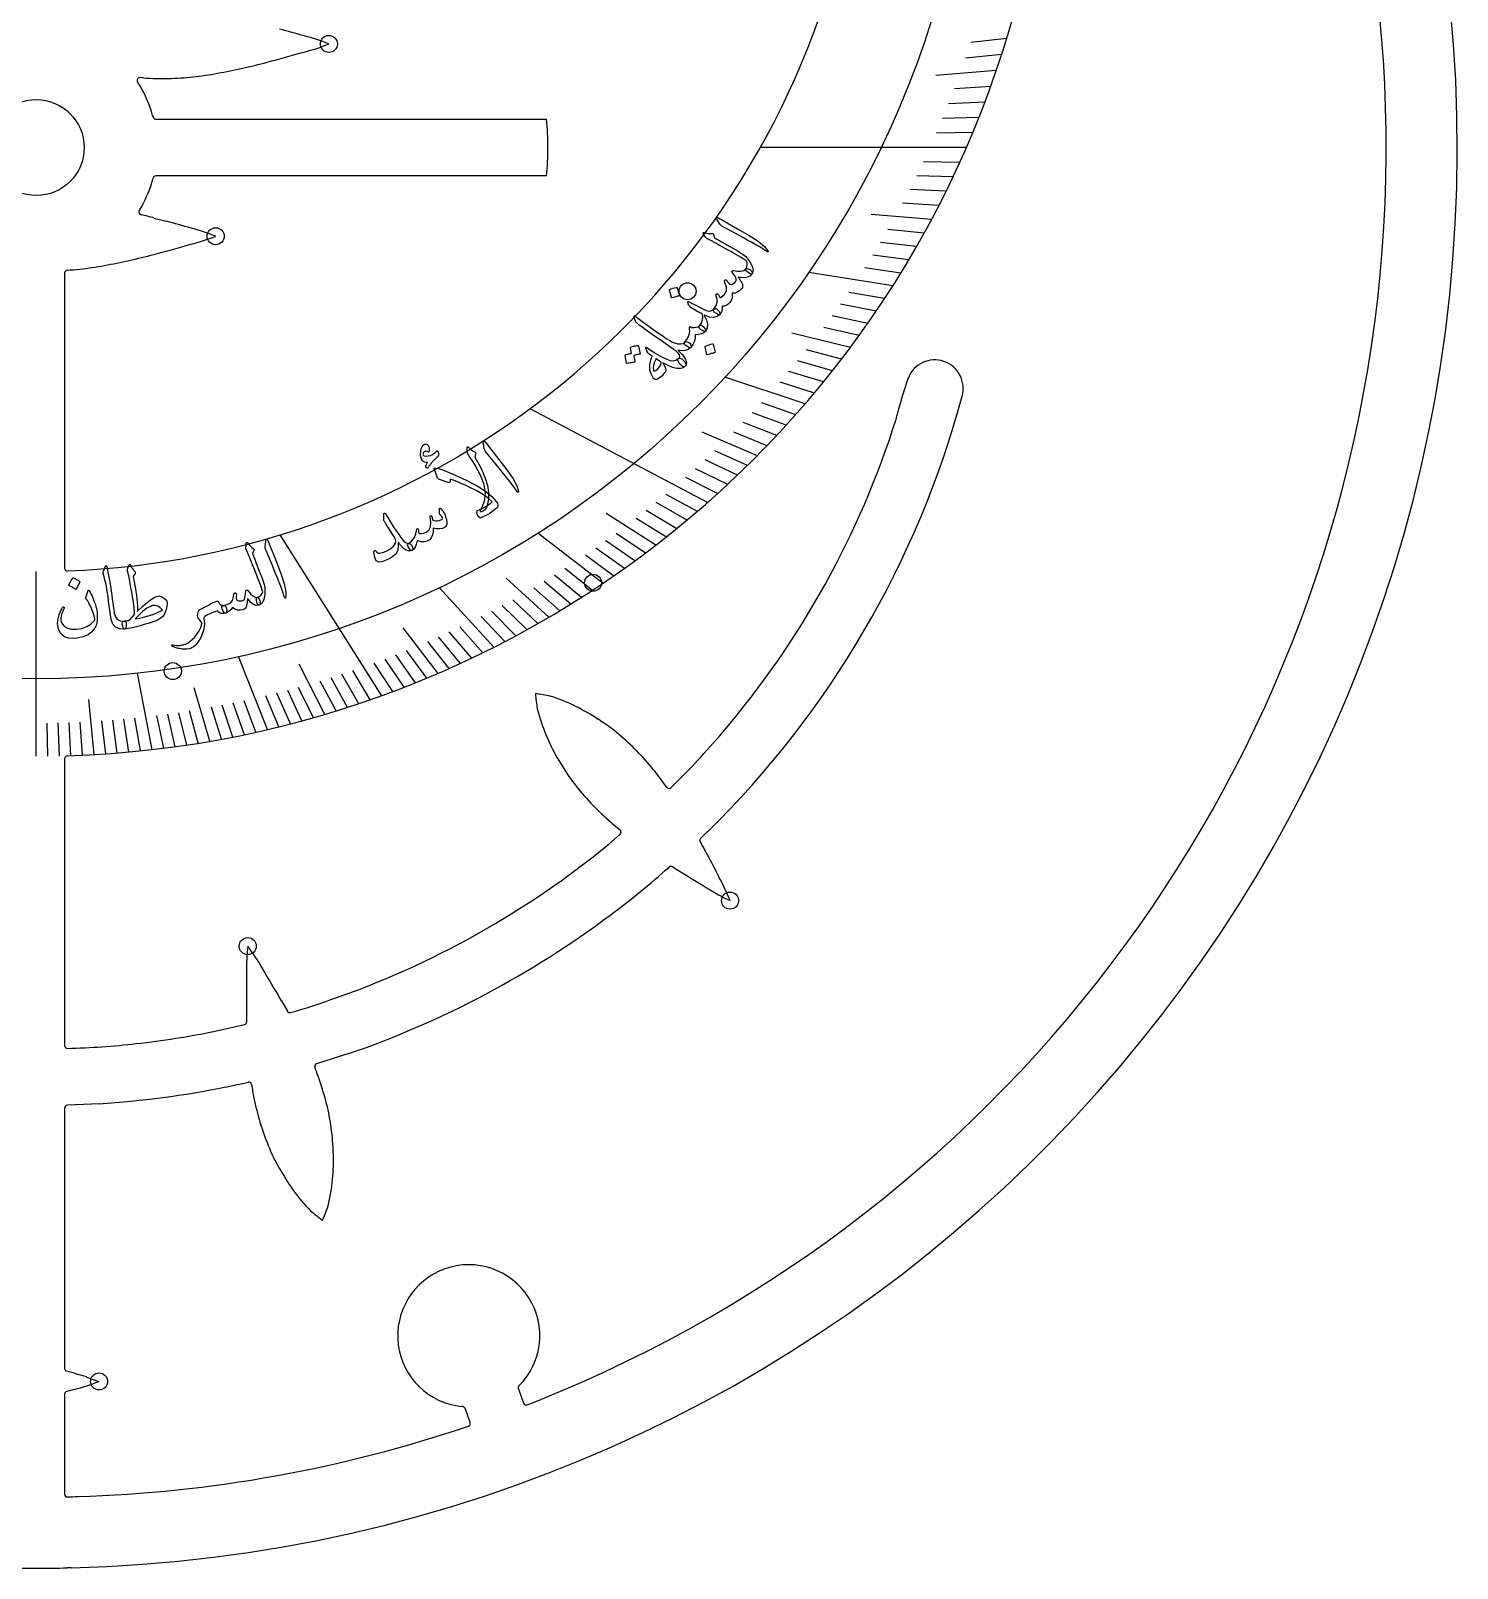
# Model space of a CAD drawing. Header units: millimetres. Extents: x -126 to 126, y -126 to 126.
# Drawn here: x -0.5 to 126, y -126 to 10.4 of the extents above; entities that cross this region are included whole.
import ezdxf

# ---------------------------------------------------------------- set-up
doc = ezdxf.new("R2010")
doc.units = ezdxf.units.MM
for name, color, linetype in [('CUT_INNER', 6, 'Continuous'), ('CUT_OUTER', 1, 'Continuous'), ('ENGRAVE', 7, 'Continuous'), ('ENGRAVE_FINE', 8, 'Continuous'), ('TEXT', 5, 'Continuous')]:
    doc.layers.add(name, color=color, linetype=linetype)

msp = doc.modelspace()

# ---------------------------------------------------------------- linework, layer by layer
at = {"layer": 'CUT_INNER'}
for points in [[(9.51, 6.18), (9.22, 6.21)], [(10.32, 2.85), (10.36, 2.71)], [(10.6, 2.52), (45.23, 2.52), (45.24, 2.52)], [(45.24, -2.52), (45.23, -2.52), (10.6, -2.52)], [(9.19, -5.51), (9.14, -5.59)], [(10.44, -6.25), (11.53, -6.54)], [(2.52, -11.12), (2.52, -37.31)], [(2.52, -54.2), (2.52, -79.64)], [(50.76, -61.78), (51.78, -60.9)], [(59.53, -60.67), (58.92, -61.25)], [(56.59, -63.9), (56.59, -63.9), (56.42, -63.79)], [(21.75, -75.68), (21.75, -75.68), (22.27, -76.59)], [(15.87, -78.37), (18.46, -77.78)], [(27.71, -80.35), (24.86, -81.27)], [(2.52, -85.19), (2.52, -108.28)], [(5.6, -84.81), (2.76, -84.94)], [(4.47, -109.04), (5.56, -109.43), (5.56, -109.43)], [(3.37, -110.14), (2.7, -110.33)], [(42.75, -110.09), (43.21, -111.35)], [(2.52, -110.57), (2.52, -119.42)], [(37.79, -111.65), (37.74, -111.65)], [(38.48, -113.08), (38.02, -111.81)]]:
    msp.add_lwpolyline(points, dxfattribs=at)
msp.add_circle((0, 0), 4.25, dxfattribs=at)
for centre, radius, start, end in [((0, 0), 119.7, 291.7972, 59.4144), ((0, 36.01), 89.99, 271.7584, 348.3989), ((0, 36.01), 73.61, 272.1639, 344.178), ((-20.88, -146.57), 162.72, 74.0764, 74.8778), ((18.91, -8.67), 19.2, 68.4885, 75.3669), ((-18.3, 155.77), 153.18, 284.6614, 285.9355), ((18.91, 27.06), 19.21, 284.6316, 291.5107), ((7.91, 52.31), 46.44, 280.1421, 282.9021), ((1.7, 79.46), 74.3, 282.894, 284.6354), ((9.2, 5.96), 0.25, 84.2315, 213.0469), ((2.52, 1.55), 7.75, 30.6604, 33.4517), ((0, 0), 10.71, 15.4605, 30.9293), ((11.14, 28.33), 22.21, 265.7926, 271.4498), ((11.04, 32.16), 26.04, 271.4671, 276.3026), ((10.25, 39.2), 33.13, 276.311, 280.1422), ((10.6, 2.77), 0.25, 194.7656, 270), ((19.66, 0), 25.71, 354.3747, 5.6253), ((2.04, -0.59), 8.58, 342.9427, 345.7441), ((10.6, -2.77), 0.25, 90, 165.2344), ((0, 0), 10.71, 329.0543, 343.1168), ((9.35, -5.72), 0.25, 148.3594, 256.6705), ((0.18, -44.48), 39.59, 74.9826, 76.6895), ((-30.92, -163.62), 162.72, 74.0764, 74.8778), ((8.87, -25.72), 19.2, 68.4885, 75.3669), ((8.87, 10.01), 19.21, 284.6316, 291.5107), ((-8.34, 62.41), 74.3, 282.894, 284.6354), ((-28.34, 138.72), 153.18, 284.6614, 285.9355), ((2.77, -11.12), 0.25, 98.1386, 180), ((-18.56, 234.61), 246.41, 274.9574, 275.2199), ((0.22, 22.15), 33.13, 276.311, 280.1422), ((-2.13, 35.26), 46.44, 280.1421, 282.9021), ((79.67, -21.35), 2.52, 343.8002, 158.2416), ((114.73, -33.46), 39.62, 160.775, 166.3294), ((0, 0), 85, 314.4527, 344.9647), ((0, 0), 79.96, 319.5802, 342.4616), ((2.77, -37.31), 0.25, 180, 272.2852), ((60.42, -47.21), 16.2, 184.2993, 189.1211), ((42.47, -62.14), 13.83, 76.9058, 82.5551), ((40.88, -63.55), 15.62, 63.5128, 72.388), ((59.57, -45.99), 15.61, 194.0515, 202.9018), ((39.34, -66.81), 19.22, 56.8948, 63.7308), ((38.96, -67.4), 19.93, 50.4938, 56.9047), ((62.92, -44.65), 19.22, 202.6848, 209.5251), ((38.2, -68.31), 21.1, 44.5066, 50.475), ((3.15, -2.81), 75.74, 314.5672, 319.651), ((2.77, -54.2), 0.25, 91.9341, 180), ((63.53, -44.31), 19.92, 209.5149, 215.9278), ((36.25, -70.21), 23.83, 39.2148, 44.4863), ((34.31, -71.86), 26.37, 34.9767, 39.3121), ((64.48, -43.61), 21.1, 215.9465, 221.9181), ((56.12, -56.59), 0.25, 215.9492, 315.7627), ((66.5, -41.79), 23.82, 221.9385, 227.2143), ((67.56, -40.74), 25.31, 227.0666, 231.4125), ((51.62, -60.71), 0.25, 310.678, 50.4915), ((59.09, -61.43), 0.25, 133.2203, 209.0211), ((0, 0), 79.96, 289.0718, 309.4108), ((8.92, -89.35), 57.17, 27.805, 29.1013), ((-84.05, -139.32), 162.72, 27.2967, 28.0981), ((5.76, -7.35), 75.66, 306.669, 311.731), ((56.29, -64), 0.25, 57.4196, 130.678), ((138.04, 65.84), 153.18, 237.8817, 239.1558), ((43.68, -73.89), 19.2, 21.7091, 28.587), ((69.73, -49.41), 19.22, 237.8529, 244.7285), ((0, 0), 85, 289.0289, 306.826), ((37.85, -72.91), 19.21, 173.7454, 180.6201), ((3.37, -82.32), 19.21, 29.886, 36.7647), ((181.35, -75.02), 162.72, 179.3306, 180.132), ((-111.02, -152.08), 153.18, 29.9156, 31.1897), ((112.99, -75.3), 94.36, 180.0628, 181.3591), ((11.18, -34.81), 43.41, 285.186, 290.1423), ((18.41, -77.54), 0.25, 282.7119, 1.055), ((22.48, -76.47), 0.25, 209.4535, 285.2542), ((0, 0), 79.96, 276.3599, 281.4447), ((2.77, -79.64), 0.25, 180, 272.5424), ((1, -11.22), 68.7, 271.4866, 276.5682), ((24.94, -81.51), 0.25, 107.7966, 202.5254), ((9.88, -87.78), 16.06, 18.3827, 22.6243), ((7.86, -38.79), 45.42, 281.3544, 283.9265), ((18.85, -83.12), 0.25, 7.9831, 102.7119), ((35.46, -80.85), 16.52, 187.7847, 192.0559), ((2.63, -90.57), 23.82, 13.9724, 19.2482), ((0, -0.01), 84.98, 273.7743, 281.4027), ((42.68, -79.65), 23.83, 191.2487, 196.5202), ((2.77, -85.19), 0.25, 92.5424, 180), ((5.27, -89.9), 21.1, 7.9804, 13.952), ((40.06, -80.42), 21.1, 196.5405, 202.5089), ((6.43, -89.73), 19.92, 1.5488, 7.9617), ((38.97, -80.86), 19.93, 202.5277, 208.9386), ((7.14, -89.72), 19.22, 354.7187, 1.559), ((38.36, -81.2), 19.22, 208.9287, 215.7647), ((35.47, -83.36), 15.62, 215.5467, 224.4219), ((10.73, -90.11), 15.61, 346.0854, 354.9357), ((10.55, -88.63), 16.2, 336.3332, 341.155), ((33.4, -83.86), 13.83, 228.9397, 234.589), ((38.35, -105.38), 6.3, 315.0199, 264.4308), ((2.77, -108.28), 0.25, 180, 254.2771), ((-20.11, -190.85), 85.43, 73.2745, 74.5108), ((2.77, -110.57), 0.25, 105.7229, 180), ((-1.48, -91.56), 19.21, 284.6316, 291.5107), ((42.99, -110.01), 0.25, 135, 200), ((37.78, -111.9), 0.25, 20, 87.1875), ((43.45, -111.27), 0.25, 200, 291.2695), ((14.65, -36.97), 79.94, 291.183, 291.8847), ((38.24, -113.16), 0.25, 288.8086, 20), ((0, -0.01), 119.69, 271.7578, 288.6726), ((2.77, -119.42), 0.25, 180, 271.2305), ((1.28, -46.28), 73.4, 271.1685, 271.869)]:
    msp.add_arc(centre, radius, start, end, dxfattribs=at)
at = {"layer": 'CUT_OUTER'}
msp.add_lwpolyline([(3.09, -125.96), (2.75, -125.97)], dxfattribs=at)
for centre, radius, start, end in [((0, 0), 126, 271.4066, 88.2425), ((0, -2.4), 123.6, 268.7232, 271.2768)]:
    msp.add_arc(centre, radius, start, end, dxfattribs=at)
at = {"layer": 'ENGRAVE'}
for points in [[(82.48, 0), (64.21, 0)], [(75.95, -12.27), (68.5, -11.07)], [(68.18, -22.74), (61.07, -20.37)], [(59.52, -31.49), (43.79, -23.17)], [(30.63, -48.62), (21.64, -34.36)], [(50.26, -38.65), (44.48, -34.21)], [(0, -53.99), (0, -37.61)], [(40.58, -44.32), (35.74, -39.03)], [(20.5, -51.62), (17.93, -45.15)], [(10.27, -53.4), (8.97, -46.62)]]:
    msp.add_lwpolyline(points, dxfattribs=at)
for centre, radius in [((0, 36.01), 83.12), ((25.95, 9.19), 0.756), ((15.91, -7.86), 0.756), ((57.75, -12.74), 0.756), ((49.38, -38.6), 0.756), ((12.11, -46.43), 0.756), ((61.52, -66.79), 0.756), ((18.75, -70.82), 0.756), ((5.57, -109.43), 0.756)]:
    msp.add_circle(centre, radius, dxfattribs=at)
at = {"layer": 'ENGRAVE_FINE'}
for points in [[(86.06, 9.68), (82.86, 9.32)], [(85.61, 8.25), (82.4, 7.94)], [(85.13, 6.83), (79.76, 6.4)], [(84.64, 5.42), (81.42, 5.22)], [(84.13, 4.04), (80.9, 3.89)], [(83.6, 2.68), (80.37, 2.57)], [(83.05, 1.33), (79.82, 1.28)], [(81.89, -1.31), (78.67, -1.26)], [(81.29, -2.6), (78.07, -2.5)], [(80.68, -3.87), (77.45, -3.72)], [(80.04, -5.13), (76.82, -4.92)], [(79.4, -6.37), (74.03, -5.94)], [(78.73, -7.58), (75.52, -7.27)], [(78.06, -8.78), (74.85, -8.42)], [(76.66, -11.13), (73.48, -10.67)], [(77.37, -9.97), (74.17, -9.55)], [(75.22, -13.4), (72.05, -12.84)], [(73.73, -15.6), (70.58, -14.93)], [(74.48, -14.51), (71.32, -13.89)], [(72.97, -16.67), (69.83, -15.96)], [(72.19, -17.73), (66.99, -16.45)], [(70.61, -19.79), (67.53, -18.92)], [(71.41, -18.77), (68.31, -17.95)], [(69.81, -20.79), (66.74, -19.87)], [(69, -21.77), (65.95, -20.81)], [(67.34, -23.69), (64.33, -22.63)], [(65.66, -25.54), (62.69, -24.39)], [(66.51, -24.63), (63.51, -23.52)], [(63.94, -27.33), (59.06, -25.24)], [(64.8, -26.44), (61.86, -25.24)], [(63.07, -28.19), (60.17, -26.9)], [(61.31, -29.88), (58.46, -28.49)], [(62.19, -29.04), (59.32, -27.7)], [(60.42, -30.69), (57.6, -29.26)], [(58.62, -32.28), (55.85, -30.76)], [(54.95, -35.26), (50.54, -32.44)], [(56.8, -33.8), (54.09, -32.19)], [(57.71, -33.05), (54.98, -31.48)], [(55.88, -34.54), (53.2, -32.89)], [(53.09, -36.66), (50.51, -34.89)], [(54.02, -35.97), (51.41, -34.23)], [(51.21, -38), (48.7, -36.14)], [(52.15, -37.34), (49.61, -35.52)], [(45.46, -41.66), (41.66, -38.18)], [(48.35, -39.9), (45.95, -37.92)], [(49.31, -39.28), (46.87, -37.34)], [(46.43, -41.09), (44.11, -39.04)], [(47.39, -40.5), (45.03, -38.49)], [(43.52, -42.77), (41.32, -40.61)], [(44.49, -42.22), (42.25, -40.1)], [(41.56, -43.82), (39.45, -41.59)], [(42.54, -43.3), (40.38, -41.11)], [(35.63, -46.64), (32.55, -42.6)], [(37.62, -45.75), (35.68, -43.39)], [(38.61, -45.29), (36.62, -42.96)], [(39.59, -44.81), (37.57, -42.52)], [(33.64, -47.47), (31.88, -44.99)], [(34.63, -47.06), (32.83, -44.61)], [(36.62, -46.2), (34.73, -43.81)], [(25.58, -50.28), (23.31, -45.82)], [(31.63, -48.25), (29.97, -45.72)], [(32.63, -47.86), (30.93, -45.36)], [(26.59, -49.97), (25.18, -47.32)], [(27.6, -49.65), (26.14, -47.02)], [(28.61, -49.32), (27.1, -46.71)], [(29.62, -48.97), (28.06, -46.39)], [(5.14, -53.84), (4.67, -48.95)], [(15.4, -52.66), (14.01, -47.91)], [(19.48, -51.86), (18.43, -49.07)], [(21.52, -51.38), (20.37, -48.62)], [(22.54, -51.12), (21.33, -48.39)], [(23.55, -50.85), (22.3, -48.14)], [(24.57, -50.57), (23.26, -47.88)], [(11.3, -53.28), (10.69, -50.38)], [(12.32, -53.14), (11.66, -50.26)], [(13.35, -52.99), (12.63, -50.12)], [(14.37, -52.83), (13.6, -49.97)], [(16.42, -52.48), (15.53, -49.64)], [(17.44, -52.28), (16.5, -49.46)], [(18.46, -52.08), (17.47, -49.27)], [(1.03, -53.98), (0.97, -51.04)], [(2.06, -53.97), (1.94, -51.02)], [(3.08, -53.94), (2.92, -50.99)], [(4.11, -53.9), (3.89, -50.95)], [(6.17, -53.78), (5.83, -50.85)], [(7.19, -53.7), (6.8, -50.77)], [(8.22, -53.61), (7.77, -50.69)], [(9.25, -53.51), (8.74, -50.6)]]:
    msp.add_lwpolyline(points, dxfattribs=at)
at = {"layer": 'TEXT'}
for points in [[(60.39, -6.41), (60.31, -6.26), (60.3, -6.19), (60.36, -6.18), (60.49, -6.23), (62.18, -7.2), (63.22, -7.79), (64.02, -8.31), (64.57, -8.77), (64.88, -9.16), (64.89, -9.2), (64.9, -9.23), (64.89, -9.25), (64.86, -9.26), (64.84, -9.25), (64.81, -9.24), (64.77, -9.23), (64.73, -9.2), (64.45, -9.01), (64.15, -8.81), (63.81, -8.62), (63.45, -8.42), (63.36, -8.37), (63.11, -8.23), (62.7, -8.01), (62.13, -7.69), (60.86, -7.01), (60.79, -6.96), (60.74, -6.92), (60.69, -6.87), (60.65, -6.83)], [(59.36, -7.97), (59.28, -7.85), (59.22, -7.76), (59.18, -7.69), (59.15, -7.65), (59.13, -7.62), (59.12, -7.59), (59.13, -7.57), (59.14, -7.55), (59.16, -7.53), (59.18, -7.52), (59.21, -7.52), (59.25, -7.53), (59.42, -7.58), (59.59, -7.61), (59.75, -7.62), (59.91, -7.61), (59.96, -7.61), (60, -7.62), (60.03, -7.66), (60.05, -7.72), (60.15, -8), (60.25, -8.05), (60.34, -8.11), (60.43, -8.16), (60.52, -8.21), (60.61, -8.27), (60.7, -8.32), (60.79, -8.36), (60.87, -8.41), (61.65, -8.85), (62.25, -9.2), (62.67, -9.48), (62.91, -9.67), (63.27, -10.12), (63.49, -10.53), (63.56, -10.88), (63.48, -11.19), (63.48, -11.19), (63.47, -11.2), (63.47, -11.21), (63.46, -11.21), (63.4, -11.22), (63.3, -11.19), (63.16, -11.1), (62.99, -10.97), (62.93, -10.92), (62.9, -10.86), (62.89, -10.81), (62.91, -10.76), (63, -10.57), (63.04, -10.39), (63.04, -10.22), (62.98, -10.06), (62.85, -9.97), (62.69, -9.87), (62.5, -9.76), (62.3, -9.64), (62.08, -9.51), (61.84, -9.37), (61.58, -9.22), (61.29, -9.07), (61.02, -8.91), (60.77, -8.77), (60.55, -8.65), (60.36, -8.54), (60.2, -8.45), (60.06, -8.38), (59.95, -8.31), (59.87, -8.27), (59.47, -8.06), (59.43, -8.04), (59.4, -8.01), (59.37, -7.99), (59.36, -7.97)], [(60.3, -13.18), (60.29, -13.13), (60.28, -13.09), (60.28, -13.05), (60.28, -13.02), (60.3, -12.99), (60.32, -12.97), (60.35, -12.96), (60.38, -12.96), (60.42, -12.96), (60.46, -12.99), (60.49, -13.03), (60.52, -13.08), (60.53, -13.11), (60.54, -13.14), (60.56, -13.17), (60.57, -13.2), (60.59, -13.23), (60.6, -13.26), (60.62, -13.3), (60.63, -13.33), (61, -13.05), (61.2, -12.73), (61.22, -12.37), (61.07, -11.96), (61.05, -11.91), (61.04, -11.87), (61.03, -11.84), (61.04, -11.8), (61.05, -11.78), (61.07, -11.76), (61.1, -11.74), (61.13, -11.74), (61.17, -11.74), (61.2, -11.76), (61.23, -11.79), (61.26, -11.83), (61.33, -11.93), (61.39, -12.01), (61.44, -12.07), (61.49, -12.11), (61.58, -12.14), (61.67, -12.14), (61.77, -12.1), (61.87, -12.03), (61.96, -11.93), (62.02, -11.84), (62.06, -11.75), (62.06, -11.65), (62.03, -11.54), (61.96, -11.41), (61.85, -11.25), (61.7, -11.06), (61.69, -11.03), (61.68, -11.01), (61.69, -10.98), (61.71, -10.94), (61.74, -10.92), (61.77, -10.9), (61.8, -10.89), (61.83, -10.89), (62.18, -10.97), (62.48, -10.97), (62.73, -10.9), (62.91, -10.75), (62.96, -10.73), (63.02, -10.72), (63.09, -10.74), (63.17, -10.78), (63.26, -10.82), (63.34, -10.87), (63.4, -10.93), (63.44, -10.99), (63.48, -11.05), (63.5, -11.1), (63.5, -11.14), (63.49, -11.18), (63.26, -11.4), (62.99, -11.52), (62.66, -11.55), (62.28, -11.48), (62.26, -11.47), (62.25, -11.48), (62.25, -11.49), (62.26, -11.51), (62.39, -11.71), (62.49, -11.87), (62.57, -12.01), (62.61, -12.13), (62.63, -12.23), (62.63, -12.32), (62.61, -12.41), (62.56, -12.49), (62.39, -12.69), (62.18, -12.83), (61.95, -12.9), (61.7, -12.91), (61.72, -13.14), (61.7, -13.35), (61.62, -13.55), (61.5, -13.74), (61.35, -13.89), (61.19, -14), (61.02, -14.06), (60.83, -14.07), (60.83, -14.28), (60.8, -14.47), (60.74, -14.64), (60.64, -14.79), (60.57, -14.82), (60.46, -14.8), (60.31, -14.72), (60.12, -14.59), (60.07, -14.53), (60.05, -14.47), (60.06, -14.41), (60.09, -14.33), (60.28, -14.02), (60.38, -13.72), (60.39, -13.44), (60.3, -13.18)], [(56.14, -12.65), (56.14, -12.64), (56.14, -12.62), (56.15, -12.61), (56.17, -12.59), (56.31, -12.52), (56.46, -12.47), (56.61, -12.43), (56.77, -12.4), (56.79, -12.4), (56.81, -12.41), (56.82, -12.42), (56.83, -12.44), (57.05, -13.1), (57.05, -13.12), (57.04, -13.14), (57.02, -13.15), (56.99, -13.15), (56.97, -13.16), (56.93, -13.17), (56.87, -13.19), (56.8, -13.2), (56.72, -13.23), (56.62, -13.26), (56.51, -13.29), (56.38, -13.33), (56.36, -13.34), (56.34, -13.33), (56.34, -13.33), (56.33, -13.31)], [(57, -19.08), (56.93, -18.95), (56.89, -18.85), (56.89, -18.77), (56.93, -18.72), (57, -18.66), (57.04, -18.61), (57.07, -18.56), (57.07, -18.51), (57.03, -18.38), (56.91, -18.23), (56.73, -18.06), (56.47, -17.87), (55.86, -17.44), (55.31, -17.06), (54.83, -16.72), (54.42, -16.43), (54.08, -16.19), (53.81, -15.99), (53.6, -15.84), (53.46, -15.74), (53.37, -15.67), (53.3, -15.61), (53.25, -15.55), (53.21, -15.5), (53.03, -15.1), (53.01, -14.99), (53.02, -14.93), (53.05, -14.91), (53.12, -14.95), (53.82, -15.48), (54.45, -15.93), (55, -16.33), (55.47, -16.65), (55.86, -16.92), (56.18, -17.11), (56.42, -17.25), (56.58, -17.33), (56.88, -17.41), (57.14, -17.42), (57.35, -17.37), (57.52, -17.25), (57.57, -17.22), (57.64, -17.2), (57.71, -17.22), (57.81, -17.26), (57.88, -17.3), (57.94, -17.36), (58, -17.43), (58.04, -17.51), (58.07, -17.58), (58.07, -17.64), (58.07, -17.7), (58.04, -17.74), (57.82, -17.92), (57.55, -18.01), (57.24, -18.03), (56.9, -17.96), (57.31, -18.39), (57.57, -18.76), (57.66, -19.07), (57.59, -19.33), (57.55, -19.38), (57.51, -19.41), (57.47, -19.44), (57.43, -19.45), (57.38, -19.45), (57.32, -19.43), (57.27, -19.39), (57.21, -19.34), (57.18, -19.31), (57.16, -19.27), (57.13, -19.24), (57.1, -19.21), (57.07, -19.18), (57.05, -19.15), (57.02, -19.11), (57, -19.08)], [(57.98, -14.15), (57.95, -14.12), (57.92, -14.08), (57.89, -14.02), (57.86, -13.94), (57.82, -13.86), (57.8, -13.8), (57.78, -13.75), (57.77, -13.71), (57.77, -13.67), (57.8, -13.65), (57.84, -13.65), (57.9, -13.68), (57.94, -13.7), (57.99, -13.73), (58.04, -13.76), (58.1, -13.79), (58.17, -13.83), (58.25, -13.87), (58.33, -13.91), (58.42, -13.96), (58.8, -14.16), (59.1, -14.31), (59.34, -14.42), (59.5, -14.48), (59.67, -14.5), (59.83, -14.48), (59.97, -14.43), (60.09, -14.33), (60.13, -14.3), (60.17, -14.28), (60.21, -14.28), (60.26, -14.28), (60.31, -14.29), (60.36, -14.32), (60.41, -14.36), (60.45, -14.42), (60.56, -14.55), (60.62, -14.66), (60.65, -14.74), (60.64, -14.79), (60.38, -14.99), (60.06, -15.07), (59.69, -15.03), (59.26, -14.86), (59.24, -14.86), (59.23, -14.86), (59.23, -14.87), (59.23, -14.88), (59.43, -15.3), (59.51, -15.67), (59.49, -16), (59.36, -16.28), (59.33, -16.3), (59.3, -16.32), (59.26, -16.31), (59.22, -16.3), (59.16, -16.27), (59.08, -16.23), (59, -16.18), (58.9, -16.12), (58.81, -16.04), (58.77, -15.97), (58.77, -15.89), (58.82, -15.81), (58.99, -15.55), (59.09, -15.3), (59.12, -15.04), (59.07, -14.79), (59.05, -14.77), (59.01, -14.74), (58.93, -14.7), (58.83, -14.65), (58.77, -14.62), (58.7, -14.58), (58.61, -14.53), (58.51, -14.47), (58.4, -14.4), (58.27, -14.32), (58.13, -14.24), (57.98, -14.15)], [(58.82, -15.81), (58.88, -15.78), (58.93, -15.75), (58.96, -15.75), (58.99, -15.75), (59.02, -15.77), (59.05, -15.8), (59.09, -15.84), (59.13, -15.88), (59.25, -16.03), (59.33, -16.14), (59.37, -16.23), (59.36, -16.28), (59.19, -16.42), (58.98, -16.53), (58.72, -16.59), (58.42, -16.61), (58.42, -16.89), (58.36, -17.18), (58.23, -17.46), (58.04, -17.74), (58.01, -17.77), (57.97, -17.77), (57.93, -17.76), (57.88, -17.74), (57.59, -17.56), (57.56, -17.54), (57.53, -17.51), (57.51, -17.47), (57.49, -17.42), (57.48, -17.38), (57.48, -17.34), (57.49, -17.3), (57.51, -17.26), (57.74, -16.92), (57.89, -16.6), (57.95, -16.31), (57.92, -16.03), (57.92, -16), (57.92, -15.97), (57.93, -15.94), (57.95, -15.91), (57.97, -15.89), (58, -15.88), (58.02, -15.89), (58.05, -15.9), (58.07, -15.92), (58.09, -15.94), (58.11, -15.95), (58.13, -15.96), (58.34, -15.96), (58.52, -15.94), (58.69, -15.89), (58.82, -15.81)], [(52.68, -17.76), (52.68, -17.75), (52.69, -17.73), (52.7, -17.72), (52.72, -17.71), (52.79, -17.67), (52.86, -17.64), (52.94, -17.62), (53.02, -17.6), (53.09, -17.58), (53.17, -17.57), (53.25, -17.56), (53.33, -17.55), (53.35, -17.56), (53.37, -17.56), (53.38, -17.58), (53.39, -17.6), (53.55, -18.29), (53.55, -18.3), (53.54, -18.31), (53.52, -18.32), (53.49, -18.32), (53.46, -18.33), (53.43, -18.33), (53.39, -18.34), (53.33, -18.35), (53.26, -18.37), (53.18, -18.39), (53.08, -18.41), (52.98, -18.44), (53.09, -18.98), (53.09, -19), (53.08, -19.01), (53.06, -19.02), (53.03, -19.03), (53, -19.03), (52.96, -19.04), (52.9, -19.05), (52.83, -19.06), (52.75, -19.08), (52.65, -19.1), (52.53, -19.12), (52.39, -19.15), (52.38, -19.15), (52.36, -19.15), (52.36, -19.14), (52.35, -19.12), (52.23, -18.44), (52.23, -18.43), (52.24, -18.41), (52.25, -18.4), (52.26, -18.39), (52.32, -18.36), (52.39, -18.33), (52.45, -18.31), (52.51, -18.29), (52.58, -18.28), (52.65, -18.27), (52.71, -18.26), (52.78, -18.25)], [(55.9, -18.77), (56.2, -18.87), (56.47, -18.9), (56.72, -18.85), (56.93, -18.72), (56.99, -18.69), (57.06, -18.68), (57.14, -18.7), (57.23, -18.75), (57.27, -18.78), (57.31, -18.81), (57.36, -18.85), (57.4, -18.89), (57.43, -18.93), (57.47, -18.97), (57.5, -19.01), (57.53, -19.06), (57.58, -19.15), (57.6, -19.22), (57.61, -19.28), (57.59, -19.32), (57.5, -19.42), (57.39, -19.5), (57.27, -19.56), (57.13, -19.59), (56.8, -19.6), (56.43, -19.51), (56.02, -19.34), (55.56, -19.08), (55.71, -19.35), (55.81, -19.57), (55.84, -19.74), (55.8, -19.87), (55.76, -19.92), (55.72, -19.98), (55.68, -20.03), (55.63, -20.08), (55.58, -20.14), (55.52, -20.2), (55.46, -20.26), (55.39, -20.32), (55.27, -20.43), (55.16, -20.5), (55.08, -20.55), (55.03, -20.57), (54.91, -20.56), (54.81, -20.54), (54.74, -20.49), (54.69, -20.41), (54.56, -20.14), (54.47, -19.92), (54.42, -19.76), (54.4, -19.65), (54.4, -19.53), (54.4, -19.4), (54.42, -19.26), (54.44, -19.12), (54.47, -18.98), (54.51, -18.83), (54.55, -18.67), (54.61, -18.51), (54.35, -18.32), (54.32, -18.29), (54.29, -18.27), (54.27, -18.25), (54.25, -18.23), (54.23, -18.21), (54.21, -18.2), (54.2, -18.18), (54.19, -18.16), (54.04, -17.79), (54.03, -17.73), (54.05, -17.71), (54.11, -17.72), (54.21, -17.77), (54.44, -17.93), (54.66, -18.08), (54.88, -18.22), (55.09, -18.35), (55.3, -18.47), (55.5, -18.58), (55.7, -18.68), (55.9, -18.77)], [(59.3, -17.68), (59.3, -17.66), (59.3, -17.65), (59.31, -17.63), (59.33, -17.62), (59.48, -17.54), (59.64, -17.48), (59.8, -17.44), (59.97, -17.41), (59.99, -17.41), (60, -17.42), (60.01, -17.43), (60.02, -17.45), (60.21, -18.14), (60.21, -18.16), (60.2, -18.17), (60.18, -18.18), (60.15, -18.19), (60.12, -18.2), (60.08, -18.21), (60.02, -18.23), (59.95, -18.25), (59.86, -18.27), (59.76, -18.3), (59.64, -18.34), (59.5, -18.38), (59.48, -18.39), (59.47, -18.39), (59.46, -18.38), (59.46, -18.36)], [(54.95, -18.74), (54.93, -18.8), (54.9, -18.85), (54.87, -18.91), (54.84, -18.97), (54.82, -19.03), (54.79, -19.1), (54.77, -19.17), (54.75, -19.25), (54.73, -19.32), (54.72, -19.4), (54.71, -19.47), (54.71, -19.55), (54.71, -19.62), (54.72, -19.69), (54.73, -19.76), (54.75, -19.83), (54.94, -19.76), (55.11, -19.63), (55.27, -19.45), (55.41, -19.21), (55.42, -19.16), (55.41, -19.1), (55.37, -19.04), (55.31, -18.98)], [(35.6, -27.43), (35.52, -27.5), (35.45, -27.56), (35.39, -27.61), (35.33, -27.66), (35.28, -27.71), (35.23, -27.76), (35.2, -27.79), (35.16, -27.83), (35.13, -27.87), (35.1, -27.91), (35.05, -27.97), (35, -28.03), (34.95, -28.1), (34.89, -28.18), (34.82, -28.27), (34.75, -28.37), (34.72, -28.41), (34.68, -28.43), (34.65, -28.43), (34.61, -28.41), (34.56, -28.35), (34.55, -28.25), (34.59, -28.11), (34.68, -27.93), (34.54, -27.93), (34.42, -27.9), (34.32, -27.85), (34.25, -27.79), (34.16, -27.64), (34.1, -27.45), (34.08, -27.23), (34.09, -26.98), (34.14, -26.73), (34.21, -26.54), (34.32, -26.39), (34.46, -26.3), (34.56, -26.28), (34.64, -26.29), (34.71, -26.35), (34.76, -26.44), (34.81, -26.55), (34.84, -26.66), (34.85, -26.76), (34.85, -26.86), (34.84, -26.94), (34.81, -26.99), (34.77, -27), (34.71, -26.98), (34.65, -26.95), (34.58, -26.93), (34.51, -26.94), (34.45, -26.96), (34.39, -26.99), (34.34, -27.03), (34.31, -27.09), (34.3, -27.15), (34.29, -27.22), (34.31, -27.27), (34.35, -27.3), (34.4, -27.33), (34.57, -27.36), (34.76, -27.35), (34.95, -27.3), (35.16, -27.21), (35.18, -27.2), (35.19, -27.19), (35.21, -27.17), (35.23, -27.15), (35.26, -27.13), (35.28, -27.11), (35.31, -27.09), (35.33, -27.07), (35.36, -27.04), (35.39, -27.02), (35.41, -27), (35.44, -26.98), (35.45, -26.96), (35.47, -26.95), (35.49, -26.93), (35.5, -26.93), (35.53, -26.91), (35.56, -26.91), (35.58, -26.92), (35.6, -26.93), (35.62, -26.95), (35.64, -26.96), (35.65, -26.98), (35.65, -27), (35.66, -27.16), (35.66, -27.29), (35.63, -27.38), (35.6, -27.43)], [(39.98, -31.75), (39.93, -31.91), (39.85, -32.04), (39.74, -32.16), (39.61, -32.25), (39.53, -32.29), (39.47, -32.31), (39.42, -32.31), (39.39, -32.29), (39.38, -32.24), (39.39, -32.18), (39.42, -32.11), (39.47, -32.03), (39.75, -31.36), (39.83, -30.64), (39.71, -29.87), (39.39, -29.04), (39.16, -28.61), (38.93, -28.18), (38.67, -27.77), (38.4, -27.37), (38.32, -27.25), (38.26, -27.16), (38.23, -27.08), (38.22, -27.03), (38.21, -26.94), (38.21, -26.87), (38.21, -26.81), (38.2, -26.76), (38.2, -26.71), (38.2, -26.68), (38.2, -26.65), (38.2, -26.63), (38.2, -26.6), (38.21, -26.58), (38.22, -26.57), (38.24, -26.56), (38.27, -26.55), (38.29, -26.55), (38.31, -26.56), (38.32, -26.57), (38.48, -26.72), (38.61, -26.84), (38.73, -26.92), (38.82, -26.96), (38.89, -26.99), (38.94, -27.04), (38.96, -27.09), (38.95, -27.16), (38.89, -27.47), (39.02, -27.66), (39.13, -27.86), (39.25, -28.07), (39.36, -28.3), (39.48, -28.54), (39.59, -28.79), (39.69, -29.05), (39.8, -29.32), (40, -29.96), (40.09, -30.58), (40.09, -31.18), (39.98, -31.75)], [(39.65, -26.23), (39.63, -26.07), (39.65, -25.99), (39.71, -26.01), (39.81, -26.11), (41.01, -27.65), (41.74, -28.59), (42.28, -29.38), (42.62, -30.01), (42.75, -30.48), (42.75, -30.53), (42.74, -30.56), (42.72, -30.58), (42.7, -30.57), (42.68, -30.56), (42.65, -30.54), (42.63, -30.51), (42.6, -30.48), (42.42, -30.19), (42.21, -29.89), (41.97, -29.58), (41.71, -29.27), (41.65, -29.18), (41.47, -28.96), (41.17, -28.59), (40.76, -28.08), (39.85, -26.96), (39.81, -26.9), (39.77, -26.84), (39.75, -26.78), (39.73, -26.72)], [(39.14, -32.19), (39.39, -32.07), (39.62, -31.96), (39.81, -31.85), (39.99, -31.75), (40.13, -31.66), (40.25, -31.58), (40.35, -31.5), (40.42, -31.43), (40.11, -31.11), (39.66, -30.79), (39.07, -30.44), (38.33, -30.08), (38.05, -29.95), (37.79, -29.84), (37.56, -29.73), (37.34, -29.64), (37.15, -29.56), (36.98, -29.49), (36.82, -29.44), (36.69, -29.4), (36.69, -29.64), (36.66, -29.68), (36.62, -29.71), (36.58, -29.71), (36.52, -29.7), (35.77, -29.44), (35.7, -29.4), (35.63, -29.35), (35.58, -29.29), (35.55, -29.21), (35.31, -28.56), (35.29, -28.51), (35.29, -28.47), (35.3, -28.44), (35.31, -28.43), (35.44, -28.42), (35.67, -28.47), (36.01, -28.59), (36.47, -28.77), (36.73, -28.88), (36.98, -28.98), (37.22, -29.08), (37.46, -29.19), (37.69, -29.29), (37.92, -29.4), (38.14, -29.51), (38.35, -29.61), (39.19, -30.07), (39.87, -30.51), (40.41, -30.95), (40.79, -31.38), (40.89, -31.55), (40.93, -31.7), (40.92, -31.83), (40.86, -31.94), (40.56, -32.2), (40.23, -32.44), (39.86, -32.64), (39.46, -32.82), (39.42, -32.83), (39.38, -32.84), (39.36, -32.84), (39.33, -32.83), (39.2, -32.71), (39.12, -32.58), (39.08, -32.45), (39.08, -32.3), (39.09, -32.26), (39.1, -32.22), (39.12, -32.2), (39.14, -32.19)], [(33, -35.1), (33.07, -35.1), (33.13, -35.12), (33.19, -35.16), (33.24, -35.22), (33.29, -35.29), (33.33, -35.37), (33.36, -35.45), (33.38, -35.54), (33.38, -35.61), (33.37, -35.67), (33.35, -35.71), (33.3, -35.74), (33.06, -35.79), (32.81, -35.72), (32.55, -35.54), (32.29, -35.26), (32.26, -35.21), (32.22, -35.16), (32.19, -35.12), (32.17, -35.09), (32.15, -35.07), (32.14, -35.05), (32.13, -35.04), (32.13, -35.04), (32.11, -35.02), (32.09, -35.02), (32.09, -35.03), (32.09, -35.06), (32.09, -35.4), (32.05, -35.68), (31.96, -35.9), (31.84, -36.08), (31.62, -36.26), (31.36, -36.44), (31.03, -36.6), (30.65, -36.74), (30.37, -36.77), (30.15, -36.65), (30.01, -36.36), (29.93, -35.92), (29.93, -35.86), (29.94, -35.82), (29.96, -35.78), (29.99, -35.76), (30.03, -35.75), (30.06, -35.75), (30.1, -35.77), (30.14, -35.81), (30.21, -35.89), (30.29, -35.94), (30.36, -35.97), (30.44, -35.97), (30.81, -35.87), (31.14, -35.74), (31.43, -35.56), (31.68, -35.34), (31.78, -35.22), (31.85, -35.08), (31.88, -34.93), (31.87, -34.77), (31.84, -34.71), (31.76, -34.56), (31.62, -34.34), (31.43, -34.04), (31.32, -33.88), (31.23, -33.73), (31.15, -33.6), (31.08, -33.49), (31.02, -33.39), (30.97, -33.31), (30.93, -33.24), (30.9, -33.2), (30.86, -33.12), (30.83, -33.06), (30.82, -33), (30.81, -32.94), (30.81, -32.87), (30.82, -32.8), (30.82, -32.74), (30.82, -32.68), (30.82, -32.63), (30.82, -32.59), (30.82, -32.54), (30.81, -32.51), (30.81, -32.48), (30.82, -32.45), (30.84, -32.44), (30.86, -32.43), (30.89, -32.42), (30.92, -32.43), (30.94, -32.45), (30.96, -32.47), (31.17, -32.82), (31.37, -33.15), (31.56, -33.46), (31.75, -33.75), (31.93, -34.02), (32.11, -34.27), (32.27, -34.5), (32.43, -34.71), (32.59, -34.9), (32.74, -35.02), (32.88, -35.09), (33, -35.1)], [(35.76, -32.01), (35.77, -31.99), (35.79, -31.98), (35.82, -31.99), (35.86, -32.01), (35.92, -32.05), (35.97, -32.12), (36.04, -32.21), (36.11, -32.33), (36.19, -32.46), (36.25, -32.6), (36.3, -32.74), (36.34, -32.89), (36.4, -33.18), (36.4, -33.4), (36.36, -33.56), (36.28, -33.65), (36.02, -33.77), (35.75, -33.82), (35.48, -33.82), (35.2, -33.75), (35.2, -34.08), (35.14, -34.36), (35.03, -34.6), (34.86, -34.8), (34.65, -34.92), (34.4, -34.98), (34.11, -34.96), (33.78, -34.86), (33.7, -35.19), (33.6, -35.44), (33.47, -35.63), (33.3, -35.74), (33.26, -35.74), (33.2, -35.7), (33.12, -35.61), (33.03, -35.49), (32.95, -35.36), (32.92, -35.25), (32.94, -35.16), (33, -35.1), (33.3, -34.87), (33.53, -34.58), (33.67, -34.25), (33.74, -33.86), (33.74, -33.84), (33.75, -33.82), (33.76, -33.81), (33.77, -33.8), (33.79, -33.8), (33.81, -33.79), (33.83, -33.8), (33.84, -33.8), (33.87, -33.84), (33.89, -33.91), (33.89, -34.02), (33.89, -34.17), (34.01, -34.22), (34.17, -34.23), (34.36, -34.19), (34.58, -34.11), (34.81, -33.92), (34.95, -33.63), (35, -33.23), (34.94, -32.73), (34.94, -32.7), (34.94, -32.68), (34.95, -32.67), (34.96, -32.66), (34.98, -32.65), (35, -32.65), (35.02, -32.65), (35.04, -32.65), (35.05, -32.67), (35.07, -32.68), (35.08, -32.7), (35.09, -32.72), (35.17, -33.05), (35.29, -33.08), (35.42, -33.09), (35.56, -33.09), (35.72, -33.07), (35.87, -33.03), (35.97, -32.99), (36.03, -32.93), (36.04, -32.87), (36.02, -32.81), (35.97, -32.72), (35.88, -32.62), (35.76, -32.5), (35.75, -32.46), (35.75, -32.36), (35.75, -32.21), (35.76, -32.01)], [(18.58, -35.49), (18.6, -35.35), (18.61, -35.24), (18.62, -35.16), (18.62, -35.11), (18.62, -35.08), (18.64, -35.05), (18.65, -35.03), (18.67, -35.02), (18.7, -35.02), (18.73, -35.03), (18.75, -35.05), (18.77, -35.08), (18.88, -35.23), (18.99, -35.36), (19.11, -35.47), (19.24, -35.56), (19.27, -35.58), (19.29, -35.62), (19.29, -35.67), (19.28, -35.73), (19.18, -36.01), (19.22, -36.12), (19.26, -36.22), (19.3, -36.32), (19.33, -36.42), (19.37, -36.51), (19.41, -36.6), (19.44, -36.7), (19.48, -36.79), (19.81, -37.62), (20.06, -38.27), (20.21, -38.75), (20.27, -39.05), (20.27, -39.63), (20.19, -40.08), (20.02, -40.4), (19.77, -40.59), (19.76, -40.59), (19.75, -40.59), (19.75, -40.59), (19.74, -40.59), (19.68, -40.56), (19.63, -40.47), (19.57, -40.32), (19.52, -40.11), (19.51, -40.03), (19.52, -39.97), (19.54, -39.92), (19.59, -39.9), (19.78, -39.81), (19.92, -39.69), (20.03, -39.56), (20.09, -39.4), (20.04, -39.24), (19.98, -39.06), (19.91, -38.86), (19.82, -38.64), (19.73, -38.4), (19.63, -38.14), (19.52, -37.86), (19.4, -37.56), (19.28, -37.27), (19.18, -37.01), (19.08, -36.77), (19, -36.57), (18.93, -36.39), (18.87, -36.25), (18.83, -36.13), (18.79, -36.05), (18.61, -35.63), (18.59, -35.59), (18.58, -35.55), (18.58, -35.52), (18.58, -35.49)], [(20.36, -34.92), (20.39, -34.76), (20.43, -34.7), (20.49, -34.73), (20.55, -34.85), (21.26, -36.67), (21.7, -37.78), (21.99, -38.69), (22.14, -39.39), (22.13, -39.88), (22.11, -39.93), (22.1, -39.95), (22.08, -39.96), (22.06, -39.95), (22.04, -39.93), (22.02, -39.91), (22, -39.87), (21.99, -39.83), (21.89, -39.5), (21.78, -39.16), (21.64, -38.79), (21.48, -38.42), (21.44, -38.32), (21.33, -38.05), (21.15, -37.62), (20.91, -37.02), (20.35, -35.68), (20.33, -35.61), (20.31, -35.54), (20.3, -35.48), (20.31, -35.42)], [(3.23, -38.19), (3.24, -38.18), (3.25, -38.17), (3.27, -38.17), (3.29, -38.17), (3.44, -38.23), (3.58, -38.3), (3.72, -38.38), (3.84, -38.48), (3.86, -38.5), (3.86, -38.51), (3.86, -38.53), (3.86, -38.54), (3.53, -39.16), (3.51, -39.18), (3.5, -39.18), (3.47, -39.17), (3.45, -39.16), (3.43, -39.14), (3.39, -39.12), (3.34, -39.09), (3.28, -39.05), (3.21, -39.01), (3.12, -38.96), (3.02, -38.9), (2.9, -38.83), (2.88, -38.82), (2.87, -38.81), (2.87, -38.8), (2.88, -38.79)], [(6.15, -37.13), (6.17, -37.11), (6.18, -37.09), (6.19, -37.08), (6.2, -37.08), (6.22, -37.09), (6.24, -37.12), (6.26, -37.17), (6.28, -37.24), (6.39, -37.83), (6.49, -38.37), (6.57, -38.86), (6.64, -39.32), (6.69, -39.71), (6.74, -40.05), (6.78, -40.36), (6.82, -40.63), (6.85, -40.86), (6.88, -41.04), (6.9, -41.19), (6.92, -41.3), (7.02, -41.61), (7.19, -41.83), (7.45, -41.96), (7.78, -42), (7.88, -42.01), (7.94, -42.06), (7.97, -42.14), (7.98, -42.26), (7.96, -42.45), (7.93, -42.59), (7.9, -42.67), (7.85, -42.71), (7.38, -42.69), (7.02, -42.54), (6.78, -42.26), (6.65, -41.85), (6.61, -41.65), (6.58, -41.45), (6.55, -41.24), (6.53, -41.04), (6.5, -40.84), (6.47, -40.64), (6.45, -40.43), (6.42, -40.23), (6.37, -39.84), (6.32, -39.49), (6.27, -39.18), (6.22, -38.9), (6.16, -38.64), (6.09, -38.37), (6.02, -38.07), (5.94, -37.76), (5.93, -37.71), (5.93, -37.65), (5.93, -37.61), (5.95, -37.56)], [(8.23, -37.02), (8.24, -37), (8.26, -36.99), (8.27, -36.98), (8.28, -36.98), (8.3, -36.98), (8.31, -36.99), (8.33, -37.01), (8.34, -37.03), (8.4, -37.13), (8.46, -37.23), (8.51, -37.31), (8.56, -37.39), (8.61, -37.46), (8.66, -37.52), (8.7, -37.57), (8.74, -37.61), (8.77, -37.64), (8.78, -37.68), (8.78, -37.72), (8.76, -37.77), (8.63, -37.98), (8.61, -38.02), (8.6, -38.06), (8.6, -38.1), (8.61, -38.15), (8.68, -38.52), (8.74, -38.85), (8.79, -39.13), (8.83, -39.36), (8.86, -39.56), (8.89, -39.71), (8.9, -39.82), (8.91, -39.88), (8.93, -40.07), (8.95, -40.26), (8.96, -40.43), (8.97, -40.59), (8.97, -40.75), (8.97, -40.89), (8.97, -41.03), (8.96, -41.15), (9.44, -40.68), (9.86, -40.31), (10.22, -40.04), (10.52, -39.87), (10.65, -39.81), (10.78, -39.78), (10.89, -39.77), (10.99, -39.78), (11.13, -39.84), (11.28, -39.93), (11.43, -40.06), (11.57, -40.24), (11.6, -40.29), (11.61, -40.34), (11.62, -40.4), (11.61, -40.47), (11.57, -40.72), (11.51, -40.96), (11.44, -41.2), (11.35, -41.42), (11.25, -41.57), (11.09, -41.71), (10.89, -41.84), (10.63, -41.96), (10.28, -42.08), (9.93, -42.2), (9.58, -42.31), (9.23, -42.41), (8.88, -42.5), (8.54, -42.58), (8.19, -42.65), (7.85, -42.71), (7.81, -42.7), (7.78, -42.67), (7.74, -42.62), (7.7, -42.55), (7.67, -42.46), (7.64, -42.37), (7.63, -42.28), (7.63, -42.19), (7.65, -42.12), (7.68, -42.06), (7.72, -42.02), (7.78, -42), (7.86, -41.98), (7.94, -41.97), (8.01, -41.96), (8.08, -41.94), (8.14, -41.93), (8.2, -41.92), (8.25, -41.9), (8.3, -41.89), (8.7, -41.42), (8.7, -41.4), (8.7, -41.38), (8.7, -41.35), (8.7, -41.31), (8.7, -41.27), (8.7, -41.23), (8.7, -41.17), (8.7, -41.12), (8.7, -41.06), (8.69, -40.99), (8.68, -40.92), (8.68, -40.84), (8.67, -40.77), (8.66, -40.68), (8.65, -40.6), (8.64, -40.51), (8.63, -40.41), (8.61, -40.29), (8.59, -40.15), (8.56, -39.99), (8.54, -39.81), (8.5, -39.62), (8.47, -39.41), (8.43, -39.18), (8.34, -38.67), (8.26, -38.27), (8.2, -37.97), (8.15, -37.78), (8.12, -37.66), (8.1, -37.57), (8.09, -37.5), (8.08, -37.47), (8.1, -37.4), (8.11, -37.34), (8.13, -37.28), (8.15, -37.22), (8.17, -37.17), (8.19, -37.12), (8.21, -37.07), (8.23, -37.02)], [(4.7, -39.3), (4.78, -39.43), (4.85, -39.57), (4.92, -39.71), (4.99, -39.86), (5.05, -40.01), (5.12, -40.17), (5.18, -40.35), (5.24, -40.52), (5.29, -40.7), (5.33, -40.88), (5.36, -41.06), (5.39, -41.23), (5.4, -41.41), (5.41, -41.58), (5.41, -41.76), (5.4, -41.94), (5.37, -42.12), (5.33, -42.29), (5.27, -42.45), (5.2, -42.6), (4.94, -42.94), (4.59, -43.21), (4.15, -43.4), (3.61, -43.52), (3.21, -43.55), (2.87, -43.51), (2.57, -43.41), (2.32, -43.25), (2.12, -43.03), (1.99, -42.77), (1.91, -42.48), (1.89, -42.15), (1.93, -41.79), (2.02, -41.45), (2.15, -41.12), (2.34, -40.8), (2.37, -40.77), (2.4, -40.74), (2.43, -40.74), (2.45, -40.75), (2.48, -40.77), (2.49, -40.81), (2.48, -40.85), (2.45, -40.91), (2.27, -41.31), (2.18, -41.67), (2.19, -41.98), (2.3, -42.25), (2.5, -42.47), (2.77, -42.62), (3.11, -42.7), (3.53, -42.72), (4.04, -42.64), (4.48, -42.49), (4.86, -42.25), (5.18, -41.93), (5.19, -41.92), (5.19, -41.91), (5.19, -41.89), (5.19, -41.86), (5.17, -41.66), (5.11, -41.44), (5.02, -41.18), (4.9, -40.89), (4.83, -40.74), (4.77, -40.61), (4.7, -40.48), (4.65, -40.37), (4.59, -40.26), (4.53, -40.17), (4.48, -40.09), (4.43, -40.02), (4.41, -39.98), (4.39, -39.95), (4.39, -39.92), (4.39, -39.89), (4.59, -39.29), (4.61, -39.25), (4.63, -39.24), (4.67, -39.26), (4.7, -39.3)], [(16.63, -40.6), (16.9, -40.52), (17.11, -40.43), (17.28, -40.31), (17.39, -40.17), (17.43, -40.07), (17.46, -39.95), (17.49, -39.81), (17.51, -39.65), (17.52, -39.6), (17.54, -39.56), (17.56, -39.53), (17.58, -39.51), (17.61, -39.49), (17.64, -39.49), (17.67, -39.5), (17.69, -39.51), (17.72, -39.54), (17.74, -39.58), (17.75, -39.62), (17.75, -39.66), (17.73, -39.79), (17.73, -39.89), (17.73, -39.97), (17.75, -40.03), (17.79, -40.11), (17.87, -40.16), (17.96, -40.2), (18.09, -40.2), (18.22, -40.19), (18.32, -40.16), (18.4, -40.11), (18.46, -40.05), (18.51, -39.94), (18.54, -39.78), (18.56, -39.58), (18.57, -39.35), (18.57, -39.32), (18.58, -39.29), (18.61, -39.27), (18.65, -39.26), (18.69, -39.25), (18.72, -39.26), (18.75, -39.27), (18.77, -39.29), (18.99, -39.57), (19.2, -39.77), (19.41, -39.87), (19.6, -39.89), (19.64, -39.9), (19.69, -39.94), (19.74, -40.01), (19.79, -40.11), (19.83, -40.19), (19.85, -40.27), (19.86, -40.34), (19.86, -40.42), (19.85, -40.49), (19.84, -40.53), (19.81, -40.57), (19.78, -40.58), (19.51, -40.6), (19.26, -40.51), (19, -40.33), (18.76, -40.03), (18.75, -40.02), (18.74, -40.01), (18.73, -40.02), (18.72, -40.04), (18.7, -40.27), (18.68, -40.47), (18.64, -40.62), (18.6, -40.75), (18.55, -40.84), (18.49, -40.91), (18.42, -40.96), (18.34, -41), (18.08, -41.04), (17.84, -41.02), (17.61, -40.93), (17.41, -40.78), (17.27, -40.97), (17.11, -41.12), (16.95, -41.23), (16.78, -41.3), (16.74, -41.29), (16.69, -41.27), (16.64, -41.23), (16.6, -41.16), (16.5, -40.94), (16.47, -40.77), (16.51, -40.66), (16.63, -40.6)], [(10.34, -40.61), (10.3, -40.62), (10.26, -40.63), (10.22, -40.64), (10.18, -40.66), (9.81, -40.86), (9.46, -41.12), (9.12, -41.43), (8.78, -41.81), (9.15, -41.73), (9.5, -41.65), (9.83, -41.56), (10.14, -41.47), (10.42, -41.37), (10.69, -41.27), (10.94, -41.16), (11.16, -41.05), (11.18, -41.04), (11.19, -41.02), (11.19, -41.01), (11.18, -40.99), (10.98, -40.81), (10.77, -40.68), (10.56, -40.62), (10.34, -40.61)], [(16.8, -41.29), (16.67, -41.31), (16.56, -41.32), (16.46, -41.32), (16.36, -41.3), (16.32, -41.28), (16.28, -41.27), (16.24, -41.24), (16.2, -41.22), (16.17, -41.19), (16.13, -41.16), (16.09, -41.12), (16.06, -41.09), (15.74, -41.2), (15.45, -41.32), (15.19, -41.45), (14.96, -41.58), (14.91, -41.62), (14.88, -41.67), (14.87, -41.72), (14.87, -41.78), (14.9, -42.04), (14.91, -42.27), (14.89, -42.49), (14.86, -42.68), (14.82, -42.84), (14.77, -42.99), (14.72, -43.14), (14.65, -43.29), (14.58, -43.44), (14.5, -43.59), (14.42, -43.73), (14.32, -43.87), (14.14, -44.11), (13.95, -44.29), (13.75, -44.41), (13.56, -44.47), (13.37, -44.5), (13.17, -44.5), (12.95, -44.48), (12.72, -44.44), (12.61, -44.42), (12.51, -44.39), (12.41, -44.37), (12.33, -44.34), (12.25, -44.31), (12.19, -44.29), (12.13, -44.27), (12.08, -44.25), (12.05, -44.23), (12.03, -44.2), (12.02, -44.17), (12.02, -44.14), (12.03, -44.11), (12.06, -44.1), (12.09, -44.09), (12.13, -44.1), (12.3, -44.13), (12.45, -44.15), (12.58, -44.16), (12.7, -44.15), (12.76, -44.14), (12.82, -44.13), (12.89, -44.12), (12.96, -44.11), (13.03, -44.09), (13.11, -44.07), (13.19, -44.05), (13.27, -44.03), (13.44, -43.95), (13.63, -43.82), (13.84, -43.64), (14.07, -43.41), (14.28, -43.14), (14.46, -42.86), (14.6, -42.56), (14.69, -42.24), (14.7, -42.23), (14.7, -42.22), (14.69, -42.21), (14.69, -42.2), (14.61, -42.05), (14.53, -41.93), (14.44, -41.82), (14.35, -41.73), (14.32, -41.66), (14.31, -41.54), (14.34, -41.36), (14.39, -41.12), (14.41, -41.08), (14.43, -41.04), (14.47, -41), (14.51, -40.97), (14.71, -40.87), (14.9, -40.77), (15.09, -40.67), (15.27, -40.57), (15.46, -40.48), (15.64, -40.39), (15.82, -40.31), (16.01, -40.23), (16.05, -40.22), (16.09, -40.22), (16.12, -40.23), (16.14, -40.27), (16.18, -40.34), (16.22, -40.41), (16.26, -40.47), (16.31, -40.52), (16.37, -40.56), (16.45, -40.58), (16.54, -40.59), (16.65, -40.6), (16.7, -40.61), (16.75, -40.64), (16.79, -40.69), (16.83, -40.76), (16.86, -40.84), (16.88, -40.93), (16.89, -41.01), (16.89, -41.1), (16.88, -41.18), (16.86, -41.24), (16.83, -41.27), (16.8, -41.29)]]:
    msp.add_lwpolyline(points, close=True, dxfattribs=at)

doc.saveas('drawing.dxf')
